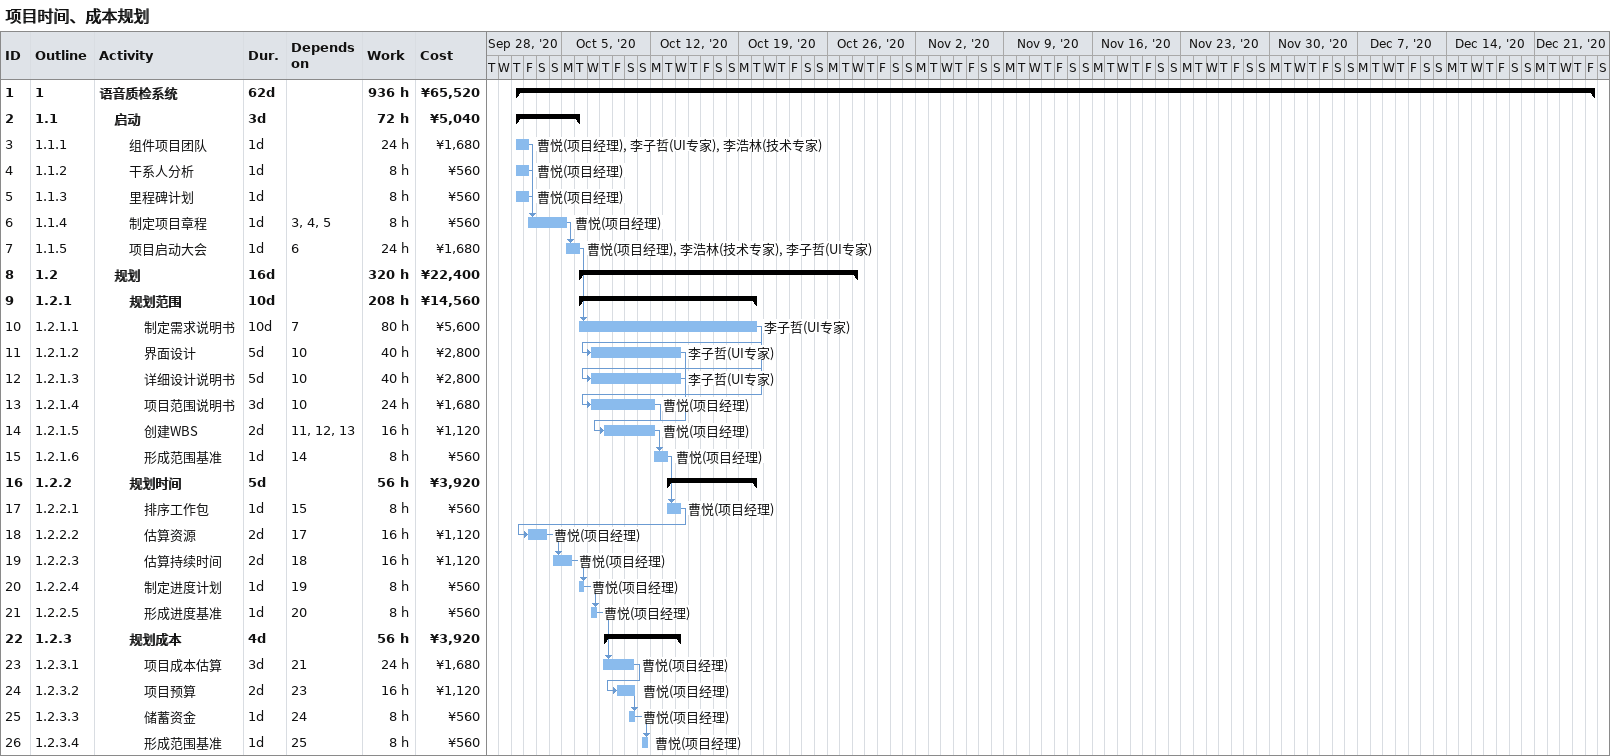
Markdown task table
项目时间、成本规划

| ID | WBS | Task | Duration | Start | Finish | Predecessors | Resources | Work (h) | Cost (¥) |
|---|---|---|---|---|---|---|---|---|---|
| 1 | 1 | **语音质检系统** | 62d | 2020-10-01 | 2020-12-25 |  |  | 936 | 65520 |
| 2 | 1.1 | **启动** | 3d | 2020-10-01 | 2020-10-06 |  |  | 72 | 5040 |
| 3 | 1.1.1 | 组件项目团队 | 1d | 2020-10-01 | 2020-10-02 |  | 曹悦(项目经理), 李子哲(UI专家), 李浩林(技术专家) | 24 | 1680 |
| 4 | 1.1.2 | 干系人分析 | 1d | 2020-10-01 | 2020-10-02 |  | 曹悦(项目经理) | 8 | 560 |
| 5 | 1.1.3 | 里程碑计划 | 1d | 2020-10-01 | 2020-10-02 |  | 曹悦(项目经理) | 8 | 560 |
| 6 | 1.1.4 | 制定项目章程 | 1d | 2020-10-02 | 2020-10-05 | 3, 4, 5 | 曹悦(项目经理) | 8 | 560 |
| 7 | 1.1.5 | 项目启动大会 | 1d | 2020-10-05 | 2020-10-06 | 6 | 曹悦(项目经理), 李浩林(技术专家), 李子哲(UI专家) | 24 | 1680 |
| 8 | 1.2 | **规划** | 16d | 2020-10-06 | 2020-10-28 |  |  | 320 | 22400 |
| 9 | 1.2.1 | **规划范围** | 10d | 2020-10-06 | 2020-10-20 |  |  | 208 | 14560 |
| 10 | 1.2.1.1 | 制定需求说明书 | 10d | 2020-10-06 | 2020-10-20 | 7 | 李子哲(UI专家) | 80 | 5600 |
| 11 | 1.2.1.2 | 界面设计 | 5d | 2020-10-07 | 2020-10-14 | 10 | 李子哲(UI专家) | 40 | 2800 |
| 12 | 1.2.1.3 | 详细设计说明书 | 5d | 2020-10-07 | 2020-10-14 | 10 | 李子哲(UI专家) | 40 | 2800 |
| 13 | 1.2.1.4 | 项目范围说明书 | 3d | 2020-10-07 | 2020-10-12 | 10 | 曹悦(项目经理) | 24 | 1680 |
| 14 | 1.2.1.5 | 创建WBS | 2d | 2020-10-08 | 2020-10-12 | 11, 12, 13 | 曹悦(项目经理) | 16 | 1120 |
| 15 | 1.2.1.6 | 形成范围基准 | 1d | 2020-10-12 | 2020-10-13 | 14 | 曹悦(项目经理) | 8 | 560 |
| 16 | 1.2.2 | **规划时间** | 5d | 2020-10-13 | 2020-10-20 |  |  | 56 | 3920 |
| 17 | 1.2.2.1 | 排序工作包 | 1d | 2020-10-13 | 2020-10-14 | 15 | 曹悦(项目经理) | 8 | 560 |
| 18 | 1.2.2.2 | 估算资源 | 2d | 2020-10-02 | 2020-10-03 | 17 | 曹悦(项目经理) | 16 | 1120 |
| 19 | 1.2.2.3 | 估算持续时间 | 2d | 2020-10-04 | 2020-10-05 | 18 | 曹悦(项目经理) | 16 | 1120 |
| 20 | 1.2.2.4 | 制定进度计划 | 1d | 2020-10-06 | 2020-10-06 | 19 | 曹悦(项目经理) | 8 | 560 |
| 21 | 1.2.2.5 | 形成进度基准 | 1d | 2020-10-07 | 2020-10-07 | 20 | 曹悦(项目经理) | 8 | 560 |
| 22 | 1.2.3 | **规划成本** | 4d | 2020-10-08 | 2020-10-14 |  |  | 56 | 3920 |
| 23 | 1.2.3.1 | 项目成本估算 | 3d | 2020-10-08 | 2020-10-10 | 21 | 曹悦(项目经理) | 24 | 1680 |
| 24 | 1.2.3.2 | 项目预算 | 2d | 2020-10-09 | 2020-10-10 | 23 | 曹悦(项目经理) | 16 | 1120 |
| 25 | 1.2.3.3 | 储蓄资金 | 1d | 2020-10-10 | 2020-10-10 | 24 | 曹悦(项目经理) | 8 | 560 |
| 26 | 1.2.3.4 | 形成范围基准 | 1d | 2020-10-11 | 2020-10-11 | 25 | 曹悦(项目经理) | 8 | 560 |
